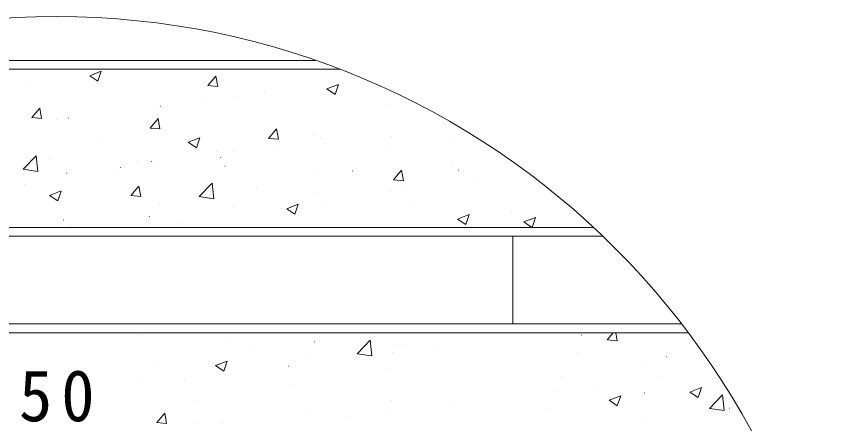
# Model space of a CAD drawing. Units: millimetres on the paper. Extents: x -255 to 276, y -195 to 192.
# Drawn here: x 216.42 to 263.68, y -62.38 to -39.22 of the extents above; entities that cross this region are included whole.
import ezdxf

# ---------------------------------------------------------------- set-up
doc = ezdxf.new("R2010")
doc.units = ezdxf.units.MM
for name, color, linetype, lineweight in [('F-2_F-2ﾚｲﾔ', 3, 'Continuous', 9), ('F-4_F-4ﾚｲﾔ', 7, 'Continuous', 9), ('F-5_F-5ﾚｲﾔ', 2, 'Continuous', 9), ('F-A_F-Aﾚｲﾔ', 7, 'Continuous', 9)]:
    doc.layers.add(name, color=color, linetype=linetype, lineweight=lineweight)
doc.styles.add('ＭＳ ゴシック', font='')
doc.styles.get('ＭＳ ゴシック').set_extended_font_data('MS Gothic')

msp = doc.modelspace()

# ---------------------------------------------------------------- linework, layer by layer
at = {"layer": 'F-2_F-2ﾚｲﾔ'}
for p, q in [((203.893, -41.717), (233.473, -41.717)), ((234.839, -42.217), (202.528, -42.217)), ((188.089, -51.217), (249.277, -51.217)), ((249.808, -51.717), (187.558, -51.717)), ((244.683, -51.717), (244.683, -56.717)), ((254.303, -56.717), (183.064, -56.717)), ((254.683, -57.217), (182.683, -57.217))]:
    msp.add_line(p, q, dxfattribs=at)
at = {"layer": 'F-5_F-5ﾚｲﾔ', "color": 7}
msp.add_circle((218.683, -84.217), 45, dxfattribs=at)
at = {"layer": 'F-A_F-Aﾚｲﾔ'}
for p, q in [((220.583, -42.585), (221.241, -42.332)), ((221.051, -42.901), (221.241, -42.333)), ((220.583, -42.585), (221.051, -42.901)), ((227.315, -43.144), (227.768, -42.604)), ((227.877, -43.193), (227.769, -42.604)), ((217.235, -43.144), (217.24, -43.144)), ((227.315, -43.144), (227.877, -43.193)), ((233.838, -43.037), (233.843, -43.037)), ((234.089, -43.338), (234.557, -43.653)), ((234.09, -43.338), (234.748, -43.085)), ((234.557, -43.653), (234.748, -43.085)), ((228.957, -43.742), (228.962, -43.742)), ((230.515, -43.538), (230.52, -43.538)), ((224.21, -44.344), (224.215, -44.344)), ((224.603, -44.316), (224.608, -44.316)), ((226.956, -44.006), (226.961, -44.006)), ((237.62, -44.229), (237.625, -44.229)), ((217.285, -44.971), (217.738, -44.431)), ((217.847, -45.02), (217.739, -44.431)), ((217.285, -44.971), (217.847, -45.02)), ((218.668, -45.097), (218.673, -45.097)), ((219.384, -45.005), (219.389, -45.005)), ((224.026, -45.561), (224.479, -45.021)), ((224.588, -45.61), (224.48, -45.021)), ((224.026, -45.561), (224.588, -45.61)), ((230.767, -46.151), (231.22, -45.611)), ((231.329, -46.2), (231.22, -45.611)), ((221.289, -46.266), (221.294, -46.266)), ((226.193, -46.369), (226.851, -46.116)), ((226.661, -46.684), (226.851, -46.116)), ((230.767, -46.151), (231.329, -46.2)), ((233.29, -45.929), (233.295, -45.929)), ((233.724, -46.166), (233.729, -46.166)), ((237.791, -46.063), (237.796, -46.063)), ((241.268, -46.272), (241.273, -46.272)), ((226.193, -46.369), (226.661, -46.684)), ((226.306, -46.478), (226.311, -46.478)), ((231.323, -46.69), (231.328, -46.69)), ((233.978, -46.463), (233.983, -46.463)), ((237.709, -46.74), (237.714, -46.74)), ((216.796, -47.9), (217.528, -47.137)), ((217.631, -48.029), (217.528, -47.137)), ((227.809, -46.87), (227.814, -46.87)), ((228.043, -47.244), (228.048, -47.244)), ((228.842, -46.871), (228.847, -46.871)), ((218.254, -47.316), (218.259, -47.316)), ((223.271, -47.528), (223.276, -47.528)), ((224.095, -47.472), (224.1, -47.472)), ((224.483, -47.713), (224.488, -47.713)), ((241.209, -47.518), (241.214, -47.518)), ((216.796, -47.9), (217.631, -48.03)), ((219.27, -48.134), (219.275, -48.134)), ((222.131, -48.023), (222.136, -48.023)), ((222.328, -47.811), (222.333, -47.811)), ((228.288, -47.74), (228.293, -47.74)), ((233.304, -47.952), (233.309, -47.952)), ((235.541, -47.992), (235.546, -47.992)), ((237.886, -48.51), (238.339, -47.97)), ((238.448, -48.559), (238.339, -47.97)), ((241.58, -47.961), (241.585, -47.961)), ((237.886, -48.51), (238.448, -48.559)), ((242.557, -48.487), (242.562, -48.487)), ((245.706, -48.3), (245.711, -48.3)), ((216.847, -48.751), (216.852, -48.751)), ((218.297, -49.4), (218.955, -49.147)), ((218.764, -49.716), (218.955, -49.148)), ((222.934, -49.406), (223.387, -48.866)), ((223.496, -49.455), (223.387, -48.866)), ((226.825, -49.455), (227.557, -48.692)), ((227.661, -49.585), (227.558, -48.692)), ((230.061, -48.933), (230.066, -48.933)), ((238.544, -49.012), (238.549, -49.012)), ((218.297, -49.4), (218.764, -49.716)), ((222.934, -49.406), (223.496, -49.455)), ((226.826, -49.455), (227.661, -49.585)), ((233.609, -49.294), (233.614, -49.294)), ((237.676, -49.192), (237.681, -49.192)), ((224.58, -49.874), (224.585, -49.874)), ((228.728, -49.999), (228.733, -49.999)), ((231.803, -50.153), (232.461, -49.9)), ((232.27, -50.468), (232.461, -49.9)), ((233.858, -49.86), (233.863, -49.86)), ((238.796, -49.979), (238.801, -49.979)), ((231.506, -50.17), (231.511, -50.17)), ((231.803, -50.153), (232.27, -50.468)), ((241.53, -50.746), (242.188, -50.493)), ((241.998, -51.061), (242.188, -50.494)), ((244.611, -50.341), (244.616, -50.341)), ((247.948, -50.455), (247.953, -50.455)), ((219.099, -50.815), (219.104, -50.815)), ((223.981, -50.601), (223.986, -50.601)), ((225.57, -50.951), (225.575, -50.951)), ((241.53, -50.746), (241.998, -51.061)), ((245.309, -50.905), (245.967, -50.653)), ((245.309, -50.906), (245.77, -51.217)), ((245.778, -51.217), (245.967, -50.653)), ((219.419, -51.043), (219.424, -51.043)), ((223.342, -57.311), (223.347, -57.311)), ((228.359, -57.523), (228.364, -57.523)), ((235.825, -58.412), (236.557, -57.649)), ((236.661, -58.541), (236.557, -57.649)), ((248.582, -57.348), (248.587, -57.348)), ((250.064, -57.62), (250.402, -57.217)), ((250.064, -57.62), (250.625, -57.669)), ((250.625, -57.669), (250.542, -57.217)), ((229.887, -58.107), (229.892, -58.107)), ((233.376, -57.735), (233.381, -57.735)), ((237.905, -57.935), (237.91, -57.935)), ((238.393, -57.947), (238.398, -57.947)), ((240.181, -58.034), (240.186, -58.034)), ((233.158, -58.536), (233.163, -58.536)), ((235.825, -58.412), (236.661, -58.541)), ((237.828, -58.344), (237.833, -58.344)), ((248.426, -58.371), (248.431, -58.371)), ((253.443, -58.583), (253.448, -58.583)), ((224.407, -59.047), (224.412, -59.047)), ((227.751, -59.09), (228.409, -58.838)), ((228.219, -59.406), (228.409, -58.838)), ((227.751, -59.091), (228.219, -59.406)), ((228.333, -59.198), (228.338, -59.198)), ((231.893, -59.125), (231.898, -59.125)), ((237.62, -59.229), (237.625, -59.229)), ((252.244, -59.095), (252.249, -59.095)), ((223.451, -59.903), (223.456, -59.903)), ((225.981, -59.903), (225.986, -59.903)), ((228.334, -59.594), (228.339, -59.594)), ((247.497, -59.697), (247.502, -59.697)), ((253.115, -59.712), (253.12, -59.712)), ((232.139, -60.17), (232.144, -60.17)), ((247.203, -60.491), (247.208, -60.491)), ((249.556, -60.181), (249.561, -60.181)), ((254.764, -60.596), (255.422, -60.343)), ((255.231, -60.911), (255.421, -60.343)), ((250.169, -61.054), (250.827, -60.802)), ((250.636, -61.37), (250.827, -60.802)), ((252.171, -60.637), (252.176, -60.637)), ((254.763, -60.596), (255.231, -60.911)), ((255.885, -61.523), (256.617, -60.76)), ((256.721, -61.652), (256.617, -60.76)), ((226.659, -61.111), (226.664, -61.111)), ((237.791, -61.063), (237.796, -61.063)), ((241.268, -61.272), (241.273, -61.272)), ((250.169, -61.054), (250.636, -61.37)), ((224.404, -62.33), (224.857, -61.79)), ((224.966, -62.379), (224.857, -61.79)), ((233.044, -61.665), (233.049, -61.665)), ((237.709, -61.74), (237.714, -61.74)), ((246.69, -61.577), (246.695, -61.577)), ((255.885, -61.523), (256.72, -61.653)), ((257.011, -61.519), (257.016, -61.519)), ((224.404, -62.33), (224.966, -62.379)), ((226.529, -62.325), (226.534, -62.325)), ((228.218, -62.326), (228.223, -62.326)), ((235.356, -62.05), (235.361, -62.05)), ((252.13, -62.224), (252.135, -62.224))]:
    msp.add_line(p, q, dxfattribs=at)

# ---------------------------------------------------------------- texts
at = {"layer": 'F-4_F-4ﾚｲﾔ', "color": 2, "insert": (216.558, -62.307), "char_height": 2.933, "attachment_point": 7, "style": 'ＭＳ ゴシック'}
msp.add_mtext('\\T1.27;\\W0.95;50', dxfattribs=at)

doc.saveas('drawing.dxf')
